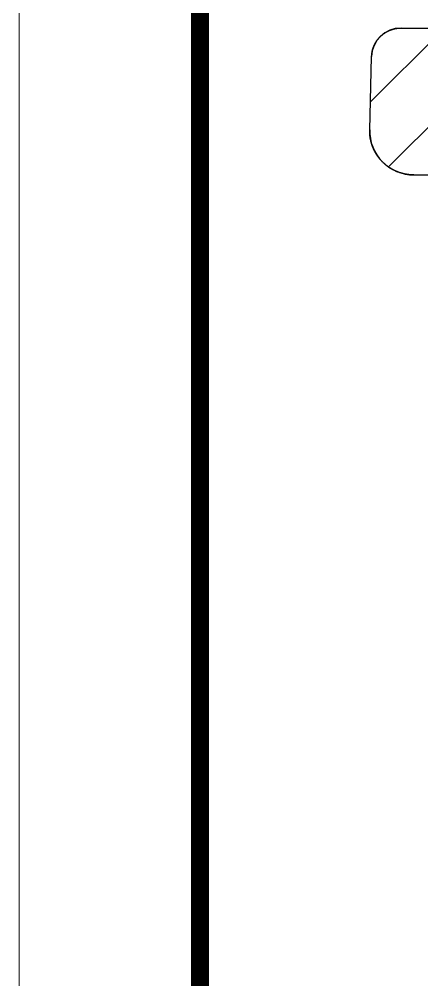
# Model space of a CAD drawing. Header units: millimetres. Extents: x 2271 to 2628, y -147 to 100.
# Drawn here: x 2271.47 to 2285.16, y -103.39 to -70.69 of the extents above; entities that cross this region are included whole.
import ezdxf

# ---------------------------------------------------------------- set-up
doc = ezdxf.new("R2010")
doc.units = ezdxf.units.MM
doc.layers.add('from', color=7, linetype='Continuous', lineweight=13)

msp = doc.modelspace()

# ---------------------------------------------------------------- linework, layer by layer
at = {"color": 5, "linetype": 'Continuous'}
for p, q in [((2283.411, -73.503), (2285.734, -71.18)), ((2284.025, -75.717), (2286.853, -72.889))]:
    msp.add_line(p, q, dxfattribs=at)
at = {"color": 7, "linetype": 'Continuous'}
for p, q in [((2284.451, -70.989), (2285.727, -70.989)), ((2284.451, -70.989), (2285.727, -70.989)), ((2283.386, -74.45), (2283.451, -71.963)), ((2283.386, -74.45), (2283.451, -71.963)), ((2284.886, -75.989), (2289.687, -75.989)), ((2284.886, -75.989), (2288.977, -75.989))]:
    msp.add_line(p, q, dxfattribs=at)
for centre, radius, start, end in [((2284.451, -71.989), 1, 90, 178.5), ((2284.886, -74.489), 1.5, 178.5, 270)]:
    msp.add_arc(centre, radius, start, end, dxfattribs=at)
for points, start_tangent, end_tangent in [([(2283.451, -71.963), (2283.452, -71.952), (2283.452, -71.941), (2283.453, -71.93), (2283.454, -71.919), (2283.454, -71.908), (2283.455, -71.896), (2283.456, -71.885), (2283.458, -71.874), (2283.459, -71.863), (2283.461, -71.852), (2283.462, -71.84), (2283.464, -71.829), (2283.466, -71.818), (2283.468, -71.806), (2283.47, -71.795), (2283.472, -71.784), (2283.475, -71.772), (2283.477, -71.761), (2283.48, -71.75), (2283.483, -71.738), (2283.486, -71.727), (2283.489, -71.715), (2283.493, -71.704), (2283.496, -71.693), (2283.5, -71.681), (2283.503, -71.67), (2283.507, -71.658), (2283.511, -71.647), (2283.516, -71.636), (2283.52, -71.624), (2283.524, -71.613), (2283.529, -71.602), (2283.534, -71.591), (2283.539, -71.579), (2283.544, -71.568), (2283.549, -71.557), (2283.554, -71.546), (2283.56, -71.535), (2283.566, -71.524), (2283.572, -71.513), (2283.578, -71.502), (2283.584, -71.491), (2283.59, -71.48), (2283.596, -71.47), (2283.603, -71.459), (2283.61, -71.449), (2283.616, -71.438), (2283.623, -71.428), (2283.631, -71.417), (2283.638, -71.407), (2283.645, -71.397), (2283.653, -71.387), (2283.66, -71.377), (2283.668, -71.367), (2283.676, -71.357), (2283.684, -71.347), (2283.692, -71.337), (2283.701, -71.328), (2283.709, -71.318), (2283.718, -71.309), (2283.727, -71.3), (2283.735, -71.29), (2283.744, -71.281), (2283.753, -71.273), (2283.762, -71.264), (2283.772, -71.255), (2283.781, -71.246), (2283.791, -71.238), (2283.8, -71.23), (2283.81, -71.221), (2283.82, -71.213), (2283.83, -71.205), (2283.839, -71.198), (2283.85, -71.19), (2283.86, -71.182), (2283.87, -71.175), (2283.88, -71.168), (2283.891, -71.161), (2283.901, -71.154), (2283.912, -71.147), (2283.922, -71.14), (2283.933, -71.133), (2283.944, -71.127), (2283.955, -71.121), (2283.965, -71.115), (2283.976, -71.109), (2283.987, -71.103), (2283.998, -71.097), (2284.01, -71.092), (2284.021, -71.086), (2284.032, -71.081), (2284.043, -71.076), (2284.054, -71.071), (2284.066, -71.066), (2284.077, -71.061), (2284.088, -71.057), (2284.1, -71.053), (2284.111, -71.048), (2284.123, -71.044), (2284.134, -71.04), (2284.145, -71.037), (2284.157, -71.033), (2284.168, -71.03), (2284.18, -71.026), (2284.191, -71.023), (2284.203, -71.02), (2284.214, -71.017), (2284.226, -71.015), (2284.237, -71.012), (2284.249, -71.009), (2284.26, -71.007), (2284.272, -71.005), (2284.283, -71.003), (2284.295, -71.001), (2284.306, -70.999), (2284.317, -70.998), (2284.329, -70.996), (2284.34, -70.995), (2284.351, -70.994), (2284.362, -70.993), (2284.374, -70.992), (2284.385, -70.991), (2284.396, -70.99), (2284.407, -70.99), (2284.418, -70.989), (2284.429, -70.989), (2284.44, -70.989), (2284.451, -70.989)], (0.026177, 0.999657), (1, 0)), ([(2284.886, -75.989), (2284.869, -75.989), (2284.852, -75.988), (2284.835, -75.988), (2284.818, -75.987), (2284.801, -75.986), (2284.784, -75.985), (2284.766, -75.984), (2284.749, -75.983), (2284.732, -75.981), (2284.714, -75.979), (2284.697, -75.977), (2284.679, -75.975), (2284.662, -75.972), (2284.644, -75.969), (2284.627, -75.966), (2284.609, -75.963), (2284.591, -75.96), (2284.574, -75.956), (2284.556, -75.952), (2284.538, -75.948), (2284.52, -75.944), (2284.503, -75.939), (2284.485, -75.934), (2284.467, -75.929), (2284.449, -75.924), (2284.432, -75.918), (2284.414, -75.913), (2284.396, -75.907), (2284.379, -75.9), (2284.361, -75.894), (2284.343, -75.887), (2284.326, -75.88), (2284.308, -75.873), (2284.291, -75.866), (2284.273, -75.858), (2284.256, -75.85), (2284.238, -75.842), (2284.221, -75.834), (2284.204, -75.825), (2284.187, -75.816), (2284.17, -75.807), (2284.153, -75.798), (2284.136, -75.788), (2284.119, -75.778), (2284.103, -75.768), (2284.086, -75.758), (2284.07, -75.747), (2284.053, -75.737), (2284.037, -75.726), (2284.021, -75.714), (2284.005, -75.703), (2283.989, -75.691), (2283.974, -75.68), (2283.958, -75.667), (2283.943, -75.655), (2283.927, -75.643), (2283.912, -75.63), (2283.897, -75.617), (2283.883, -75.604), (2283.868, -75.591), (2283.854, -75.577), (2283.839, -75.563), (2283.825, -75.55), (2283.811, -75.535), (2283.798, -75.521), (2283.784, -75.507), (2283.771, -75.492), (2283.758, -75.477), (2283.745, -75.462), (2283.732, -75.447), (2283.72, -75.432), (2283.707, -75.417), (2283.695, -75.401), (2283.683, -75.385), (2283.672, -75.37), (2283.66, -75.354), (2283.649, -75.337), (2283.638, -75.321), (2283.627, -75.305), (2283.617, -75.288), (2283.606, -75.272), (2283.596, -75.255), (2283.586, -75.238), (2283.577, -75.221), (2283.567, -75.204), (2283.558, -75.187), (2283.549, -75.17), (2283.541, -75.153), (2283.532, -75.135), (2283.524, -75.118), (2283.516, -75.1), (2283.508, -75.083), (2283.501, -75.065), (2283.494, -75.048), (2283.487, -75.03), (2283.48, -75.012), (2283.474, -74.995), (2283.467, -74.977), (2283.461, -74.959), (2283.456, -74.941), (2283.45, -74.923), (2283.445, -74.905), (2283.44, -74.887), (2283.435, -74.87), (2283.43, -74.852), (2283.426, -74.834), (2283.422, -74.816), (2283.418, -74.798), (2283.414, -74.78), (2283.411, -74.762), (2283.408, -74.745), (2283.405, -74.727), (2283.402, -74.709), (2283.4, -74.691), (2283.397, -74.674), (2283.395, -74.656), (2283.393, -74.639), (2283.392, -74.621), (2283.39, -74.604), (2283.389, -74.586), (2283.388, -74.569), (2283.387, -74.552), (2283.386, -74.534), (2283.386, -74.517), (2283.386, -74.5), (2283.386, -74.483), (2283.386, -74.466), (2283.386, -74.45)], (-1, 0), (0.026177, 0.999657))]:
    msp.add_spline(points, degree=3, dxfattribs=dict(at, start_tangent=start_tangent, end_tangent=end_tangent))
at = {"layer": 'from'}
msp.add_lwpolyline([(2271.474, -147.482), (2628.041, -147.482), (2628.041, 100.299), (2271.474, 100.299)], close=True, dxfattribs=at)
at = {"layer": 'from', "const_width": 0.615}
msp.add_lwpolyline([(2277.619, -141.337), (2277.619, 94.154), (2621.896, 94.154), (2621.896, -141.337), (2277.619, -141.337)], dxfattribs=at)

doc.saveas('drawing.dxf')
